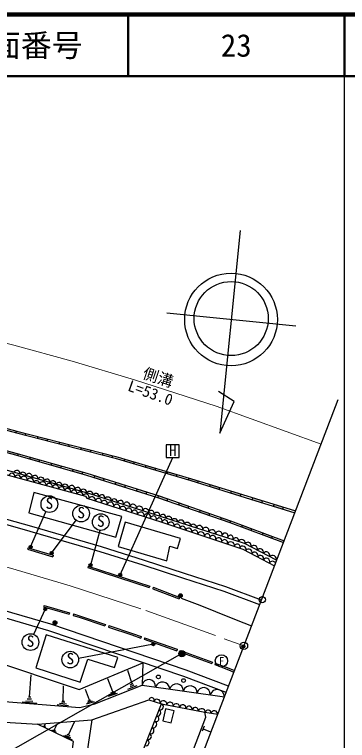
# Model space of a CAD drawing. Units: millimetres at full size, sheet at 1:1000; details may follow other scales. Extents: x 40000 to 680000, y 20000 to 380000.
# Drawn here: x 525604 to 579500, y 262359 to 380000 of the extents above; entities that cross this region are included whole.
import ezdxf
from ezdxf.enums import TextEntityAlignment as Align

# ---------------------------------------------------------------- set-up
doc = ezdxf.new("R2010")
doc.units = ezdxf.units.MM
doc.header["$LTSCALE"] = 1000
doc.header["$PDMODE"] = 32
doc.header["$PDSIZE"] = 500
doc.linetypes.add('CHAIN', pattern=[18.5, 12, -1.5, 3.5, -1.5])
for name, color, linetype, lineweight in [('M-BGD', 7, 'Continuous', 25), ('M-BGD-EXST', 7, 'Continuous', 25), ('M-BMK', 2, 'CHAIN', 13), ('M-BMK-OTRS', 5, 'Continuous', 25), ('M-BMK-SRVR', 3, 'Continuous', 25), ('M-STR-HTXT', 7, 'Continuous', 13), ('M-STR-STRC', 7, 'Continuous', 25), ('M-TTL', 2, 'Continuous', 140), ('M-TTL-BAND', 7, 'Continuous', 25), ('M-TTL-LINE', 7, 'Continuous', 50)]:
    doc.layers.add(name, color=color, linetype=linetype, lineweight=lineweight)
doc.layers.add('M-OTRS', color=6, linetype='Continuous')
doc.layers.add('M-TTL-TXT', color=7, linetype='Continuous')
doc.styles.add('ＭＳ ゴシック', font='')
doc.styles.get('ＭＳ ゴシック').set_extended_font_data('MS Gothic')

msp = doc.modelspace()

# ---------------------------------------------------------------- hatches: boundary and pattern name
at = {"layer": 'M-BGD'}
for points in [[(525991, 312477), (525932, 312493), (525824, 312212), (525915, 312187), (527384, 311812), (527492, 312094)], [(529442, 311595), (529335, 311313), (530895, 310914), (531003, 311196)], [(532953, 310697), (532845, 310415), (534406, 310016), (534513, 310298)], [(538024, 309401), (536464, 309800), (536356, 309518), (537916, 309119)], [(525823, 308938), (524691, 309242), (524583, 308961), (525743, 308649), (526134, 308537), (526242, 308819)], [(528172, 308267), (528065, 307986), (529609, 307545), (529716, 307827)], [(539975, 308902), (539867, 308620), (541427, 308221), (541535, 308503)], [(531647, 307275), (531539, 306994), (533084, 306553), (533191, 306834)], [(543465, 307952), (543358, 307671), (544898, 307218), (545005, 307499)], [(535121, 306283), (535014, 306002), (536558, 305561), (536666, 305842)], [(546930, 306933), (546822, 306652), (548362, 306199), (548469, 306480)], [(550394, 305914), (550287, 305632), (551826, 305179), (551934, 305460)], [(538584, 305259), (538477, 304979), (540006, 304499), (540113, 304780)], [(555391, 304422), (554246, 304780), (553858, 304894), (553751, 304613), (554159, 304493), (555283, 304142)], [(542025, 304180), (541918, 303899), (543448, 303419), (543555, 303700)], [(557303, 303825), (557196, 303544), (558726, 303066), (558833, 303347)], [(546996, 302621), (545467, 303100), (545359, 302820), (546889, 302340)], [(560746, 302749), (560639, 302468), (562169, 301990), (562276, 302271)], [(550422, 301500), (549023, 301985), (548908, 302021), (548801, 301740), (548929, 301700), (550315, 301220)], [(564189, 301675), (564082, 301394), (565615, 300922), (565722, 301203)], [(552312, 300844), (552205, 300564), (553718, 300040), (553825, 300320)], [(567638, 300614), (567530, 300333), (569063, 299861), (569170, 300142)], [(555715, 299664), (555608, 299384), (557120, 298859), (557227, 299140)], [(559118, 298484), (559011, 298204), (560478, 297695), (560523, 297678), (560630, 297959), (560580, 297978)], [(562502, 297255), (562395, 296975), (563893, 296411), (564000, 296692)], [(565872, 295988), (565765, 295708), (567262, 295145), (567369, 295425)], [(552754, 285827, 1), (552154, 285827, 0.41421), (552454, 285527, 0.41421)], [(532450, 281445, 1), (531850, 281445, 0.41421), (532150, 281145, 0.41421)]]:
    msp.add_hatch(color=256, dxfattribs=at).paths.add_polyline_path(points)
at = {"layer": 'M-BGD-EXST'}
for points in [[(528464, 293732, 1), (527964, 293732, 0.41421), (528214, 293482, 0.41421)], [(531862, 292728, 1), (531362, 292728, 0.41421), (531612, 292478, 0.41421)], [(538157, 290766, 1), (537657, 290766, 0.41421), (537907, 290516, 0.41421)], [(542959, 289209, 1), (542459, 289209, 0.41421), (542709, 288959, 0.41421)], [(530825, 283633, 1), (530325, 283633, 0.41421), (530575, 283383, 0.41421)], [(548331, 277961, 1), (547831, 277961, 0.41421), (548081, 277711, 0.41421)]]:
    msp.add_hatch(color=256, dxfattribs=at).paths.add_polyline_path(points)
at = {"layer": 'M-STR-STRC'}
msp.add_hatch(color=256, dxfattribs=at).paths.add_polyline_path([(553192, 276434, 1), (552192, 276434, 0.41421), (552692, 275934, 0.41421)])

# ---------------------------------------------------------------- linework, layer by layer
at = {"layer": 'M-BGD'}
for p, q in [((525824, 312212), (525932, 312493)), ((527384, 311812), (527492, 312094)), ((529335, 311313), (529442, 311595)), ((530895, 310914), (531003, 311196)), ((532845, 310415), (532953, 310697)), ((534406, 310016), (534513, 310298)), ((536356, 309518), (536464, 309800)), ((537916, 309119), (538024, 309401)), ((526134, 308537), (526242, 308819)), ((528065, 307986), (528172, 308267)), ((539867, 308620), (539975, 308902)), ((541427, 308221), (541535, 308503)), ((529609, 307545), (529716, 307827)), ((531539, 306994), (531647, 307275)), ((543358, 307671), (543465, 307952)), ((544898, 307218), (545005, 307499)), ((533084, 306553), (533191, 306834)), ((535014, 306002), (535121, 306283)), ((546822, 306652), (546930, 306933)), ((548362, 306199), (548469, 306480)), ((550287, 305632), (550394, 305914)), ((536558, 305561), (536666, 305842)), ((538477, 304979), (538584, 305259)), ((540006, 304499), (540113, 304780)), ((551826, 305179), (551934, 305460)), ((553751, 304613), (553858, 304894)), ((541918, 303899), (542025, 304180)), ((543448, 303419), (543555, 303700)), ((555283, 304142), (555391, 304422)), ((557196, 303544), (557303, 303825)), ((545359, 302820), (545467, 303100)), ((546889, 302340), (546996, 302621)), ((558726, 303066), (558833, 303347)), ((560639, 302468), (560746, 302749)), ((548801, 301740), (548908, 302021)), ((550315, 301220), (550422, 301500)), ((562169, 301990), (562276, 302271)), ((564082, 301394), (564189, 301675)), ((565615, 300922), (565722, 301203)), ((552205, 300564), (552312, 300844)), ((553718, 300040), (553825, 300320)), ((567530, 300333), (567638, 300614)), ((569063, 299861), (569170, 300142)), ((555608, 299384), (555715, 299664)), ((557120, 298859), (557227, 299140)), ((559011, 298204), (559118, 298484)), ((560523, 297678), (560630, 297959)), ((562395, 296975), (562502, 297255)), ((563893, 296411), (564000, 296692)), ((565765, 295708), (565872, 295988)), ((567262, 295145), (567369, 295425)), ((527791, 293589), (527720, 293349)), ((527720, 293349), (531806, 292141)), ((527791, 293589), (531877, 292381)), ((531877, 292381), (531806, 292141)), ((537520, 290606), (537444, 290368)), ((537520, 290606), (547502, 287381)), ((537444, 290368), (547425, 287143)), ((547502, 287381), (547425, 287143)), ((548055, 287179), (547966, 286945)), ((548055, 287179), (552366, 285544)), ((547966, 286945), (552278, 285311)), ((552366, 285544), (552278, 285311)), ((530375, 284251), (530306, 284011)), ((530306, 284011), (534446, 282803)), ((530375, 284251), (534516, 283043)), ((534516, 283043), (534446, 282803)), ((535139, 282862), (535069, 282622)), ((540356, 281153), (540207, 280939)), ((540881, 280976), (540802, 280739)), ((546123, 279189), (546039, 278954)), ((546664, 278998), (546580, 278762)), ((546664, 278998), (551937, 277132)), ((546580, 278762), (551854, 276896)), ((551937, 277132), (551854, 276896)), ((552423, 276960), (552283, 276744)), ((546393, 274958), (546289, 271340)), ((557640, 275050), (557534, 274823)), ((558091, 274884), (558004, 274649)), ((528035, 269439), (528283, 273001)), ((544667, 271542), (543943, 273681)), ((541535, 270220), (540681, 272345)), ((533493, 268751), (533532, 271237)), ((537726, 268867), (537087, 270614)), ((543927, 270668), (545466, 271277)), ((544350, 271398), (544812, 271607)), ((544366, 271096), (544988, 271360)), ((527848, 269451), (528222, 269427)), ((540824, 269518), (542254, 270046)), ((540956, 269766), (542028, 270145)), ((541176, 270090), (541720, 270288)), ((526822, 268597), (529189, 268413)), ((527451, 268805), (528560, 268710)), ((527635, 269095), (528353, 269095)), ((532896, 268395), (534043, 268286)), ((533227, 268607), (533742, 268549)), ((533320, 268768), (533667, 268734)), ((537238, 268283), (538570, 268659)), ((537421, 268586), (538239, 268793)), ((537514, 268800), (537938, 268934)), ((545169, 257590), (549391, 268323)), ((532511, 268194), (534320, 268010)), ((530350, 264768), (530559, 264667)), ((530455, 264718), (530640, 265087)), ((532055, 264122), (532564, 265112)), ((534314, 263283), (535319, 265354)), ((538123, 265707), (537299, 260249)), ((530226, 264687), (530607, 264507)), ((531503, 264054), (532345, 263730)), ((531730, 264106), (532217, 263908)), ((531974, 264150), (532135, 264094)), ((556288, 264666), (555996, 263857)), ((556127, 264221), (557340, 263767)), ((533511, 263174), (534955, 262486)), ((533823, 263215), (534689, 262858)), ((534045, 263396), (534583, 263169))]:
    msp.add_line(p, q, dxfattribs=at)
for points in [[(408762, 333625), (411452, 333174), (422882, 331035), (439047, 327941), (453827, 325064), (469483, 321782), (487764, 317899), (494201, 316512), (513657, 311897), (525743, 308649), (537244, 305365), (548929, 301700), (560478, 297695), (569135, 294441)], [(408812, 333921), (411504, 333470), (422938, 331329), (439104, 328235), (453886, 325358), (469545, 322076), (487827, 318193), (494267, 316804), (513731, 312188), (525823, 308938), (537330, 305653), (549023, 301985), (560580, 297978), (569242, 294721)], [(437430, 331929), (443280, 330684), (456702, 328092), (472311, 324818), (489747, 321138), (503219, 317954), (512027, 315927), (525915, 312187), (541908, 308098), (554159, 304493), (563803, 301480), (570979, 299272)], [(437493, 332223), (443340, 330978), (456762, 328386), (472373, 325112), (489813, 321431), (503287, 318246), (512100, 316218), (525991, 312477), (541988, 308387), (554246, 304780), (563891, 301766), (571086, 299552)], [(568037, 291566), (562853, 294270), (537631, 302385), (515666, 308593)], [(514266, 300999), (515782, 307747), (537072, 301923), (537311, 301637), (549277, 297788), (562583, 293379), (567695, 290670)], [(559853, 270127), (557420, 271058), (553002, 272710), (531136, 280147), (511315, 285964), (494012, 290174), (474722, 294039), (458161, 296731), (442543, 298665), (429602, 299876), (414432, 300890), (402582, 301132), (381904, 301304), (369192, 300691), (362694, 300241), (356405, 299732)], [(565288, 284365), (559531, 286509), (552850, 288668), (546419, 290780), (539449, 292956), (528159, 296239), (516952, 299390), (514043, 300180)], [(565573, 285112), (559793, 287265), (553098, 289429), (546663, 291542), (539680, 293722), (528379, 297009), (517165, 300162), (514253, 300952)], [(560245, 271155), (557810, 272087), (553372, 273746), (531468, 281195), (522137, 283934)], [(522853, 282578), (522324, 280763), (520299, 276827), (521311, 275517), (536056, 270638), (546393, 274958)], [(535069, 282622), (536060, 282333), (540207, 280939)], [(535139, 282862), (536135, 282571), (540356, 281153)], [(540802, 280739), (544612, 279459), (546039, 278954)], [(540881, 280976), (544694, 279695), (546123, 279189)], [(552283, 276744), (553399, 276349), (557534, 274823)], [(552423, 276960), (553484, 276584), (557640, 275050)], [(558004, 274649), (560218, 273832), (561118, 273442)], [(558091, 274884), (560311, 274064), (561208, 273676)], [(497674, 273069), (501953, 271760), (514314, 269337), (522563, 268772), (536168, 267693), (538627, 268323), (546289, 271340), (559597, 269457)], [(495230, 267153), (495842, 269530), (513088, 266636), (518796, 265660), (524888, 265270), (529312, 264977), (538123, 265707), (547357, 268957), (549391, 268323), (556425, 266927), (558508, 266605)], [(552310, 254941), (556577, 266149), (556425, 266927)], [(534598, 258104), (535149, 262212), (529312, 264977)]]:
    msp.add_lwpolyline(points, dxfattribs=at)
for points in [[(528754, 302525), (527907, 299228), (542010, 295281), (542950, 298633)], [(543525, 297745), (542364, 293785), (550233, 291464), (550731, 293840), (552003, 293471), (552464, 295074)], [(530715, 279492), (529041, 274150), (536255, 271828), (537491, 275520), (541790, 274159), (542320, 275784)], [(550054, 267474), (549627, 265525), (550944, 265234), (551457, 267166)]]:
    msp.add_lwpolyline(points, close=True, dxfattribs=at)
for centre, radius in [((552454, 285827), 300), ((565714, 285171), 500), ((532150, 281445), 300), ((548887, 272666), 300), ((552974, 272061), 300)]:
    msp.add_circle(centre, radius, dxfattribs=at)
for centre, radius, start, end in [((525976, 305543), 564, 357.616, 150.81589), ((525165, 305128), 525, 350.24346, 159.15902), ((526134, 304909), 470, 345.47829, 163.92418), ((526996, 305314), 501, 352.69556, 155.73633), ((527109, 304624), 547, 347.18213, 162.22034), ((527963, 305132), 484, 342.60856, 165.82334), ((528170, 304305), 563, 349.9971, 159.40538), ((528896, 304797), 507, 350.38821, 158.04368), ((529891, 304458), 556, 355.69225, 152.73964), ((530877, 304257), 460, 348.70632, 159.72557), ((529159, 303964), 498, 358.56586, 150.83662), ((530170, 303745), 553, 351.32981, 158.07266), ((531216, 303497), 526, 347.71136, 161.69112), ((531788, 303897), 534, 358.79999, 149.6319), ((532235, 303255), 522, 343.83008, 165.5724), ((532788, 303624), 535, 357.75541, 150.67648), ((533801, 303313), 559, 359.55984, 148.87205), ((534851, 303165), 511, 344.83294, 163.59895), ((533218, 302960), 505, 346.62248, 162.78), ((534212, 302627), 547, 352.62655, 156.77592), ((535221, 302430), 484, 344.63434, 164.76814), ((535804, 302879), 484, 346.80741, 161.62448), ((536178, 302063), 544, 355.40378, 153.9987), ((536764, 302532), 544, 354.1761, 154.25579), ((537777, 302115), 595, 2.98879, 142.58465), ((538796, 301928), 478, 351.50588, 152.82349), ((537171, 301804), 500, 328.78257, 154.41), ((538114, 301266), 586, 352.72989, 151.60777), ((539177, 301079), 495, 337.4642, 166.87346), ((539730, 301664), 500, 347.15319, 157.17618), ((540122, 300772), 502, 337.87703, 166.46064), ((540694, 301217), 583, 359.46586, 144.86352), ((541740, 300974), 521, 351.53487, 152.7945), ((542743, 300739), 513, 342.25562, 162.07375), ((541118, 300434), 553, 339.99108, 164.34659), ((542148, 300112), 527, 338.99758, 165.34009), ((543138, 299782), 517, 340.08213, 164.25554), ((543765, 300430), 554, 340.28633, 164.04305), ((544105, 299513), 490, 335.34955, 168.98811), ((544802, 300115), 532, 338.32382, 166.00556), ((545827, 299779), 548, 339.03644, 165.29293), ((545022, 299192), 486, 338.21088, 166.12679), ((546010, 298810), 573, 344.88557, 159.4521), ((546819, 299420), 507, 343.08492, 161.24445), ((547094, 298548), 543, 336.33184, 168.00583), ((547752, 299181), 457, 335.89584, 168.43354), ((548644, 298826), 504, 343.83132, 160.49805), ((549592, 298475), 510, 348.69664, 155.63273), ((548090, 298232), 509, 335.4956, 168.84206), ((549029, 297947), 482, 332.93451, 171.20179), ((549937, 297615), 492, 336.57894, 166.75867), ((550555, 298167), 508, 348.57404, 155.75534), ((550894, 297187), 557, 347.99904, 155.33856), ((551502, 297754), 548, 359.15734, 145.17203), ((552558, 297537), 549, 346.6713, 157.65808), ((553568, 297179), 530, 350.22597, 154.10341), ((551908, 296920), 493, 341.21298, 162.12462), ((552824, 296583), 484, 344.9958, 158.3418), ((553782, 296219), 546, 349.32409, 154.01351), ((554550, 296889), 501, 347.87695, 156.45243), ((554793, 295961), 500, 341.53898, 161.79862), ((555547, 296676), 519, 336.23812, 168.09125), ((556548, 296364), 535, 335.41328, 168.91609), ((557567, 295945), 568, 344.63923, 159.69015), ((555803, 295596), 574, 344.51842, 158.81918), ((556810, 295403), 456, 328.32522, 175.01238), ((557694, 295077), 504, 333.21779, 170.11981), ((558664, 295697), 558, 334.42383, 169.90554), ((559668, 295477), 501, 321.8928, 182.43657), ((560561, 295169), 444, 321.89166, 160.97363), ((558634, 294685), 517, 341.91404, 161.42356), ((559610, 294406), 499, 337.12802, 166.20959), ((560607, 293958), 594, 348.65444, 154.68316), ((561418, 294757), 464, 339.20321, 165.12616), ((561646, 293724), 471, 337.75515, 165.58245), ((562370, 294349), 572, 347.96501, 154.90842), ((563377, 293936), 536, 338.18962, 146.71518), ((562560, 293338), 521, 337.24806, 156.59009), ((563497, 292824), 554, 338.55323, 145.60207), ((564336, 293375), 586, 342.97757, 141.92723), ((565342, 292833), 580, 344.64374, 140.26106), ((566370, 292366), 564, 338.69059, 146.21421), ((564473, 292315), 553, 337.81197, 146.34334), ((565413, 291822), 513, 337.71131, 146.444), ((566367, 291371), 544, 332.2819, 151.87341), ((567363, 291665), 681, 351.59564, 133.30917), ((567354, 290820), 587, 29.84022, 149.40012), ((547349, 271151), 1076, 353.96798, 169.92598), ((549544, 270661), 1186, 2.43038, 161.46358), ((551814, 270399), 1129, 359.98449, 163.90947), ((554032, 270076), 1135, 0.36296, 163.531), ((556209, 269876), 1062, 355.1572, 168.73677), ((558404, 269422), 1194, 1.67792, 162.21604), ((547790, 268857), 444, 338.35567, 167.0289), ((548675, 268542), 497, 343.20925, 162.17532), ((549199, 267836), 523, 248.59735, 68.45663), ((549690, 268235), 564, 351.63871, 163.18673), ((550767, 268018), 536, 352.10503, 165.44242), ((551800, 267809), 520, 352.65167, 164.89578), ((548735, 266865), 555, 256.45199, 60.60199), ((552828, 267612), 529, 351.80565, 165.7418), ((553855, 267398), 523, 352.99923, 164.54822), ((554862, 267219), 502, 350.80329, 166.74416), ((555899, 266946), 576, 357.35815, 160.39761), ((556938, 266816), 475, 354.96353, 167.44842), ((557945, 266594), 563, 1.0661, 161.34585), ((548527, 265881), 452, 237.02286, 80.03113), ((548060, 264989), 559, 250.38907, 66.66492), ((547629, 263980), 541, 253.82574, 63.22824), ((546867, 262041), 531, 253.84287, 63.21111), ((547251, 263004), 510, 253.47282, 63.58117)]:
    msp.add_arc(centre, radius, start, end, dxfattribs=at)
at = {"layer": 'M-BGD-EXST'}
for p, q in [((552254, 310294), (550154, 310294)), ((550154, 310294), (550154, 308194)), ((552254, 308194), (552254, 310294)), ((542709, 289209), (551204, 308194)), ((550154, 308194), (552254, 308194)), ((528214, 293732), (530667, 299434)), ((531612, 292728), (535571, 298049)), ((539394, 296411), (537907, 290766)), ((530575, 283633), (528673, 279554)), ((548081, 277961), (535965, 275656))]:
    msp.add_line(p, q, dxfattribs=at)
for centre, radius in [((531239, 300657), 1350), ((536386, 299125), 1350), ((539569, 297749), 1350), ((528214, 293732), 250), ((531612, 292728), 250), ((537907, 290766), 250), ((542709, 289209), 250), ((530575, 283633), 250), ((528184, 278296), 1350), ((548081, 277961), 250), ((534628, 275467), 1350), ((559099, 275257), 1000)]:
    msp.add_circle(centre, radius, dxfattribs=at)
at = {"layer": 'M-BMK'}
msp.add_lwpolyline([(67021, 282065), (73093, 282686), (83968, 283588), (98418, 284864), (116937, 286454), (136785, 288149), (195765, 293394), (256658, 298643), (319646, 304103), (346418, 306456), (380428, 308650), (392770, 308835), (411453, 308418), (421374, 307964), (428054, 307600), (443200, 306230), (458129, 304386), (472158, 302361), (494100, 298324), (516559, 292558), (525348, 290167), (534631, 287403), (546862, 283439), (562738, 277684)], dxfattribs=at)
at = {"layer": 'M-BMK-OTRS'}
msp.add_line((545252, 231882), (577979, 317609), dxfattribs=at)
at = {"layer": 'M-BMK-SRVR'}
for p, q in [((562139, 344998), (558842, 312134)), ((571139, 329523), (550244, 331619)), ((561175, 317298), (558641, 318906)), ((558842, 312134), (561175, 317298))]:
    msp.add_line(p, q, dxfattribs=at)
for centre, radius in [((560649, 330575), 7500), ((560674, 330731), 6000), ((562738, 277684), 600)]:
    msp.add_circle(centre, radius, dxfattribs=at)
at = {"layer": 'M-OTRS'}
msp.add_point((562660, 277609), dxfattribs=at)
at = {"layer": 'M-STR-HTXT'}
msp.add_lwpolyline([(520339, 327723), (525506, 326396), (534939, 323830), (545021, 320827), (558224, 316549), (575222, 310387)], dxfattribs=at)
at = {"layer": 'M-STR-STRC'}
msp.add_line((552692, 276434), (506507, 250237), dxfattribs=at)
msp.add_lwpolyline([(552566, 285410), (555589, 284290), (558163, 283249), (561484, 281910), (563986, 280955)], dxfattribs=at)
msp.add_circle((552692, 276434), 500, dxfattribs=at)
at = {"layer": 'M-TTL'}
msp.add_line((680000, 380000), (40000, 380000), dxfattribs=at)
at = {"layer": 'M-TTL-BAND'}
msp.add_line((579000, 20000), (579000, 370000), dxfattribs=at)
at = {"layer": 'M-TTL-LINE'}
for p, q in [((543997, 380000), (543997, 370000)), ((579000, 380000), (579000, 370000)), ((40000, 370000), (680000, 370000))]:
    msp.add_line(p, q, dxfattribs=at)

# ---------------------------------------------------------------- texts
at = {"layer": 'M-BGD-EXST', "style": 'ＭＳ ゴシック'}
msp.add_text('H', height=1833, dxfattribs=at).set_placement((550607, 307886), align=Align.BOTTOM_LEFT)
for p in [(530584, 299365), (535731, 297832), (538914, 296457), (527529, 277004), (533973, 274174)]:
    msp.add_text('S', height=1833, rotation=358.508, dxfattribs=at).set_placement(p, align=Align.BOTTOM_LEFT)
msp.add_text('F', height=1320, dxfattribs=at).set_placement((559110, 275229), align=Align.MIDDLE_CENTER)
at = {"layer": 'M-STR-HTXT', "style": 'ＭＳ ゴシック'}
for s, rotation, p in [('側溝', 341.798, (546022, 320596)), ('L=53.0', 340.571, (543603, 318564))]:
    msp.add_text(s, height=1833, rotation=rotation, dxfattribs=at).set_placement(p, align=Align.BOTTOM_LEFT)
at = {"layer": 'M-TTL-TXT', "style": 'ＭＳ ゴシック'}
for s, p in [('図面番号', (526622, 375000)), ('23', (561497, 375000))]:
    msp.add_text(s, height=3666, dxfattribs=at).set_placement(p, align=Align.MIDDLE_CENTER)

doc.saveas('drawing.dxf')
